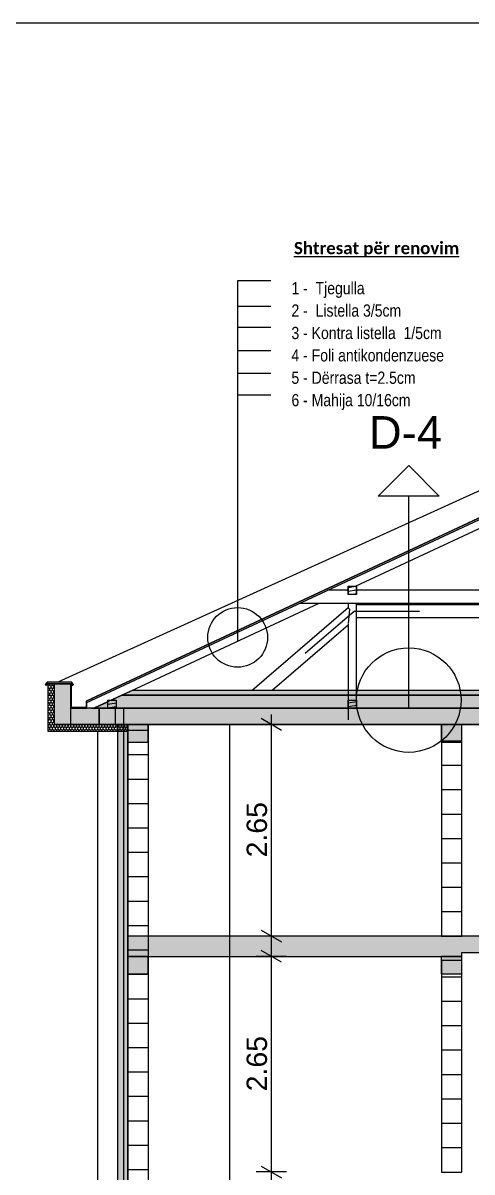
# Model space of a CAD drawing. Header units: millimetres. Extents: x 2814058 to 2855058, y -67651 to -38951.
# Drawn here: x 2825761 to 2831272, y -53074 to -38951 of the extents above; entities that cross this region are included whole.
import ezdxf

# ---------------------------------------------------------------- set-up
doc = ezdxf.new("R2010")
doc.units = ezdxf.units.MM
doc.header["$MEASUREMENT"] = 0
doc.linetypes.add('AStair_dashed', pattern=[1800, 800, -1000])
doc.linetypes.add('Dot & Dashed', pattern=[335.138881, 176.388884, -88.194442, 0, -70.555556])
for name, color, linetype, lineweight in [('0_muret e jashtme_Pen_No__1', 7, 'Continuous', 0), ('2D Drafting - General_Pen_No__1', 7, 'Continuous', 0), ('Annotation - Text_Pen_No__1', 7, 'Continuous', 0), ('Annotation - Text_Pen_No__20', 1, 'Continuous', 0), ('Dimensioning - General_Pen_No__1', 7, 'Continuous', 0), ('Exterior walls_Pen_No__1', 7, 'Continuous', 0), ('Exterior walls_Pen_No__6', 5, 'Continuous', 0), ('Lines_Pen_No__1', 7, 'Continuous', 0), ('Lines_Pen_No__20', 1, 'Continuous', 0), ('Shell - Roof_Pen_No__1', 7, 'Continuous', 0), ('Shell - Roof_Pen_No__20', 1, 'Continuous', 0), ('Shell - Roof_Pen_No__21', 7, 'Continuous', 0), ('Structural - Bearing_Pen_No__1', 7, 'Continuous', 0), ('Structural - Bearing_Pen_No__120', 7, 'Continuous', 0)]:
    doc.layers.add(name, color=color, linetype=linetype, lineweight=lineweight)
for name, color, linetype, lineweight, true_color in [('0_muret e jashtme_Pen_No__14', 7, 'Continuous', 0, 0xbd8b17), ('Exterior walls_Pen_No__61', 7, 'Continuous', 0, 0x6a6a6a), ('Structural - Bearing_Pen_No__107', 7, 'Continuous', 0, 0xaaaaaa), ('Structural - Bearing_Pen_No__112', 7, 'Continuous', 0, 0xd5aaaa)]:
    doc.layers.add(name, color=color, linetype=linetype, lineweight=lineweight, true_color=true_color)
for name, color, linetype in [('Dimensioning - General', 7, 'Continuous'), ('Exterior walls', 7, 'Continuous'), ('Shell - Roof', 7, 'Continuous')]:
    doc.layers.add(name, color=color, linetype=linetype)
doc.styles.add('GENERATED_STYLE_1', font='')
doc.styles.add('GENERATED_STYLE_3', font='')
doc.styles.add('GENERATED_STYLE_5', font='')
doc.styles.add('GENERATED_STYLE_6', font='')
doc.styles.get('GENERATED_STYLE_1').set_extended_font_data('Arial')
doc.styles.get('GENERATED_STYLE_3').set_extended_font_data('Calibri', bold=True)
doc.styles.get('GENERATED_STYLE_5').set_extended_font_data('Arial Narrow')
doc.styles.get('GENERATED_STYLE_6').set_extended_font_data('Arial Unicode MS')
doc.dimstyles.new('GENERATED_STYLE__1', dxfattribs={"dimtxt": 250, "dimasz": 190, "dimexe": 0.18, "dimexo": 3, "dimgap": 0.09, "dimtad": 1, "dimlfac": 0.001, "dimzin": 0, "dimdsep": 46, "dimtxsty": 'GENERATED_STYLE_1', "dimblk": 'ARROWHEAD_2', "dimblk1": 'ARROWHEAD_2', "dimblk2": 'ARROWHEAD_2', "dimcen": 0.09, "dimclrd": 7, "dimclre": 7, "dimclrt": 7, "dimadec": 0, "dimazin": 0, "dimtfac": 1, "dimtdec": 4, "dimtmove": 0, "dimatfit": 3, "dimfxl": 1, "dimtolj": 1, "dimtzin": 0, "dimarcsym": 0})
pattern_1 = [(10, (2247653.822, -76424.967), (-7.8141678, 44.3163477), [])]

# ---------------------------------------------------------------- blocks, each defined once
blk = doc.blocks.new('Wall_1', base_point=(2826546, -47303))
at = {"layer": 'Exterior walls_Pen_No__6', "linetype": 'Continuous', "lineweight": 0, "true_color": 0x97acff}
blk.add_hatch(color=161, dxfattribs=at).paths.add_polyline_path([(2826536, -47303), (2826536, -47364), (2826546, -47374), (2826546, -47303)])
at = {"layer": 'Exterior walls_Pen_No__6', "color": 5, "linetype": 'Continuous', "lineweight": 0, "flags": 128}
for points in [[(2826536, -47303), (2826536, -47364)], [(2826546, -47303), (2826536, -47303)], [(2826546, -47374), (2826546, -47303)]]:
    blk.add_lwpolyline(points, dxfattribs=at)
blk = doc.blocks.new('Wall_2', base_point=(2826546, -47374))
at = {"layer": 'Exterior walls_Pen_No__6', "linetype": 'Continuous', "lineweight": 0, "true_color": 0x97acff}
blk.add_hatch(color=161, dxfattribs=at).paths.add_polyline_path([(2826536, -47364), (2826356, -47364), (2826346, -47374), (2826546, -47374)])
at = {"layer": 'Exterior walls_Pen_No__6', "color": 5, "linetype": 'Continuous', "lineweight": 0, "flags": 128}
for points in [[(2826346, -47374), (2826546, -47374)], [(2826536, -47364), (2826356, -47364)]]:
    blk.add_lwpolyline(points, dxfattribs=at)
blk = doc.blocks.new('Wall_3', base_point=(2826346, -47374))
at = {"layer": 'Exterior walls_Pen_No__6', "linetype": 'Continuous', "lineweight": 0, "true_color": 0x97acff}
blk.add_hatch(color=161, dxfattribs=at).paths.add_polyline_path([(2826356, -47364), (2826356, -47084), (2826346, -47074), (2826346, -47374)])
at = {"layer": 'Exterior walls_Pen_No__6', "color": 5, "linetype": 'Continuous', "lineweight": 0, "flags": 128}
for points in [[(2826346, -47074), (2826346, -47374)], [(2826356, -47364), (2826356, -47084)]]:
    blk.add_lwpolyline(points, dxfattribs=at)
blk = doc.blocks.new('Wall_4', base_point=(2826346, -47074))
at = {"layer": 'Exterior walls_Pen_No__61', "linetype": 'Continuous', "lineweight": 0, "true_color": 0x6a6a6a}
blk.add_hatch(color=251, dxfattribs=at).paths.add_polyline_path([(2826355, -47054), (2826058, -47054), (2826066, -47074), (2826346, -47074)])
at = {"layer": 'Exterior walls_Pen_No__1', "color": 7, "linetype": 'Continuous', "lineweight": 0, "flags": 128}
for points in [[(2826355, -47054), (2826058, -47054)], [(2826066, -47074), (2826346, -47074)]]:
    blk.add_lwpolyline(points, dxfattribs=at)
blk = doc.blocks.new('Wall_5', base_point=(2826066, -47074))
at = {"layer": 'Exterior walls_Pen_No__61', "linetype": 'Continuous', "lineweight": 0, "true_color": 0x6a6a6a}
blk.add_hatch(color=251, dxfattribs=at).paths.add_polyline_path([(2826058, -47054), (2826032, -47080), (2826046, -47094), (2826066, -47074)])
at = {"layer": 'Exterior walls_Pen_No__1', "color": 7, "linetype": 'Continuous', "lineweight": 0, "flags": 128}
for points in [[(2826058, -47054), (2826032, -47080)], [(2826032, -47080), (2826046, -47094)], [(2826046, -47094), (2826066, -47074)]]:
    blk.add_lwpolyline(points, dxfattribs=at)
blk = doc.blocks.new('Wall_6', base_point=(2826346, -47074))
at = {"layer": 'Exterior walls_Pen_No__61', "linetype": 'Continuous', "lineweight": 0, "true_color": 0x6a6a6a}
blk.add_hatch(color=251, dxfattribs=at).paths.add_polyline_path([(2826346, -47074), (2826367, -47095), (2826381, -47081), (2826355, -47054)])
at = {"layer": 'Exterior walls_Pen_No__1', "color": 7, "linetype": 'Continuous', "lineweight": 0, "flags": 128}
for points in [[(2826381, -47081), (2826355, -47054)], [(2826356, -47084), (2826367, -47095)], [(2826367, -47095), (2826381, -47081)]]:
    blk.add_lwpolyline(points, dxfattribs=at)
blk = doc.blocks.new('*D20', base_point=(2247654, -76425))
at = {"layer": 'Dimensioning - General_Pen_No__1', "color": 7, "linetype": 'Continuous', "lineweight": 0}
for p, q in [((2831918, -47574), (2831918, -47452)), ((2832106, -47574), (2831731, -47574)), ((2832043, -47646), (2831793, -47502)), ((2831918, -50174), (2831918, -47574)), ((2831793, -50102), (2832043, -50246)), ((2832106, -50174), (2831731, -50174)), ((2831918, -50297), (2831918, -50174))]:
    blk.add_line(p, q, dxfattribs=at)
at = {"layer": 'Dimensioning - General_Pen_No__1', "color": 7, "lineweight": 0, "insert": (2831868, -49207), "char_height": 250, "attachment_point": 7, "rotation": 90, "style": 'GENERATED_STYLE_1'}
blk.add_mtext('\\A1;{\\pql;\\fArial|b0|i0|c0|p34;2.70}', dxfattribs=at)
blk = doc.blocks.new('ARROWHEAD_2')
at = {"color": 0, "linetype": 'Continuous', "lineweight": 0}
for p, q in [((0, 0), (-1, 0)), ((-0.378, -0.655), (0.378, 0.655))]:
    blk.add_line(p, q, dxfattribs=at)
blk = doc.blocks.new('*D21', base_point=(2247654, -76425))
at = {"layer": 'Dimensioning - General_Pen_No__1', "color": 7, "linetype": 'Continuous', "lineweight": 0}
for p, q in [((2831918, -47574), (2831918, -47452)), ((2832106, -47574), (2831731, -47574)), ((2832043, -47646), (2831793, -47502)), ((2831918, -50174), (2831918, -47574)), ((2831793, -50102), (2832043, -50246)), ((2832106, -50174), (2831731, -50174)), ((2831918, -50297), (2831918, -50174))]:
    blk.add_line(p, q, dxfattribs=at)
at = {"layer": 'Dimensioning - General_Pen_No__1', "color": 7, "lineweight": 0, "insert": (2831868, -49207), "char_height": 250, "attachment_point": 7, "rotation": 90, "style": 'GENERATED_STYLE_1'}
blk.add_mtext('\\A1;{\\pql;\\fArial|b0|i0|c0|p34;2.70}', dxfattribs=at)
blk = doc.blocks.new('*D22', base_point=(2247654, -76425))
at = {"layer": 'Dimensioning - General_Pen_No__1', "color": 7, "linetype": 'Continuous', "lineweight": 0}
for p, q in [((2831918, -47574), (2831918, -47452)), ((2832106, -47574), (2831731, -47574)), ((2832043, -47646), (2831793, -47502)), ((2831918, -50174), (2831918, -47574)), ((2831793, -50102), (2832043, -50246)), ((2832106, -50174), (2831731, -50174)), ((2831918, -50297), (2831918, -50174))]:
    blk.add_line(p, q, dxfattribs=at)
at = {"layer": 'Dimensioning - General_Pen_No__1', "color": 7, "lineweight": 0, "insert": (2831868, -49207), "char_height": 250, "attachment_point": 7, "rotation": 90, "style": 'GENERATED_STYLE_1'}
blk.add_mtext('\\A1;{\\pql;\\fArial|b0|i0|c0|p34;2.70}', dxfattribs=at)
blk = doc.blocks.new('*D23', base_point=(2247654, -76425))
at = {"layer": 'Dimensioning - General_Pen_No__1', "color": 7, "linetype": 'Continuous', "lineweight": 0}
for p, q in [((2831918, -47574), (2831918, -47452)), ((2832106, -47574), (2831731, -47574)), ((2832043, -47646), (2831793, -47502)), ((2831918, -50174), (2831918, -47574)), ((2831793, -50102), (2832043, -50246)), ((2832106, -50174), (2831731, -50174)), ((2831918, -50297), (2831918, -50174))]:
    blk.add_line(p, q, dxfattribs=at)
at = {"layer": 'Dimensioning - General_Pen_No__1', "color": 7, "lineweight": 0, "insert": (2831868, -49207), "char_height": 250, "attachment_point": 7, "rotation": 90, "style": 'GENERATED_STYLE_1'}
blk.add_mtext('\\A1;{\\pql;\\fArial|b0|i0|c0|p34;2.70}', dxfattribs=at)
blk = doc.blocks.new('*D30', base_point=(2247654, -76425))
at = {"layer": 'Dimensioning - General_Pen_No__1', "color": 7, "linetype": 'Continuous', "lineweight": 0}
for p, q in [((2828934, -50496), (2828684, -50352)), ((2828809, -50424), (2828809, -50302)), ((2828996, -50424), (2828621, -50424)), ((2828809, -53074), (2828809, -50424)), ((2828996, -53074), (2828621, -53074)), ((2828684, -53002), (2828934, -53146)), ((2828809, -53197), (2828809, -53074))]:
    blk.add_line(p, q, dxfattribs=at)
at = {"layer": 'Dimensioning - General_Pen_No__1', "color": 7, "lineweight": 0, "insert": (2828759, -52082), "char_height": 250, "attachment_point": 7, "rotation": 90, "style": 'GENERATED_STYLE_1'}
blk.add_mtext('\\A1;{\\pql;\\fArial|b0|i0|c0|p34;2.65}', dxfattribs=at)
blk = doc.blocks.new('*D31', base_point=(2247654, -76425))
at = {"layer": 'Dimensioning - General_Pen_No__1', "color": 7, "linetype": 'Continuous', "lineweight": 0}
for p, q in [((2828809, -47574), (2828809, -47452)), ((2828996, -47574), (2828621, -47574)), ((2828934, -47646), (2828684, -47502)), ((2828809, -50174), (2828809, -47574)), ((2828684, -50102), (2828934, -50246)), ((2828996, -50174), (2828621, -50174)), ((2828809, -50297), (2828809, -50174))]:
    blk.add_line(p, q, dxfattribs=at)
at = {"layer": 'Dimensioning - General_Pen_No__1', "color": 7, "lineweight": 0, "insert": (2828759, -49207), "char_height": 250, "attachment_point": 7, "rotation": 90, "style": 'GENERATED_STYLE_1'}
blk.add_mtext('\\A1;{\\pql;\\fArial|b0|i0|c0|p34;2.65}', dxfattribs=at)
blk = doc.blocks.new('*D52', base_point=(2247654, -76425))
at = {"layer": 'Dimensioning - General_Pen_No__1', "color": 7, "linetype": 'Continuous', "lineweight": 0}
for p, q in [((2821590, -44322), (2821590, -44200)), ((2821777, -44322), (2821402, -44322)), ((2821715, -44394), (2821465, -44250)), ((2821590, -62980), (2821590, -44322)), ((2821777, -62980), (2821402, -62980)), ((2821465, -62908), (2821715, -63052)), ((2821590, -63102), (2821590, -62980))]:
    blk.add_line(p, q, dxfattribs=at)
at = {"layer": 'Dimensioning - General_Pen_No__1', "color": 7, "lineweight": 0, "insert": (2821540, -54078), "char_height": 250, "attachment_point": 7, "rotation": 90, "style": 'GENERATED_STYLE_1'}
blk.add_mtext('\\A1;{\\pql;\\fArial|b0|i0|c0|p34;18.70}', dxfattribs=at)
blk = doc.blocks.new('Line_3', base_point=(2830495, -47374))
at = {"layer": 'Shell - Roof_Pen_No__20', "color": 1, "linetype": 'Continuous', "lineweight": 0}
for p, q in [((2830495, -44391), (2830120, -44766)), ((2830495, -44391), (2830870, -44766)), ((2830870, -44766), (2830120, -44766)), ((2830495, -47374), (2830495, -44766))]:
    blk.add_line(p, q, dxfattribs=at)

msp = doc.modelspace()

# ---------------------------------------------------------------- hatches: boundary and pattern name
at = {"layer": '0_muret e jashtme_Pen_No__14', "linetype": 'Continuous', "lineweight": 0, "true_color": 0xbd8b17}
h = msp.add_hatch(dxfattribs=at)
h.set_pattern_fill('Styrofoam_SM_Insulation', color=42, style=0, pattern_type=2)
h.set_pattern_definition([(90, (2826556.224, -47364.33), (-34.641, 0), [20, -40]), (90, (2826538.903, -47334.33), (-34.641, 0), [20, -40]), (150, (2826556.224, -47344.33), (17.3205, 30), [20, -40]), (150, (2826521.583, -47344.33), (17.3205, 30), [20, -40]), (210, (2826556.224, -47364.33), (-17.3205, 30), [20, -40]), (210, (2826521.583, -47364.33), (-17.3205, 30), [20, -40])])
h.paths.add_polyline_path([(2826066.224, -47074.328), (2826066.224, -47654.328), (2827046.224, -47654.328), (2827046.224, -47574.328), (2826146.224, -47574.328), (2826146.224, -47074.328)])
h = msp.add_hatch(dxfattribs=at)
h.set_pattern_fill('Styrofoam_SM_Insulation', color=42, style=0, pattern_type=2)
h.set_pattern_definition([(90, (2247653.822, -76424.967), (-34.6410162, 0), [20, -40]), (90, (2247636.502, -76394.967), (-34.6410162, 0), [20, -40]), (150, (2247653.822, -76404.967), (17.320508, 30), [20, -40]), (150, (2247619.18, -76404.967), (17.320508, 30), [20, -40]), (210, (2247653.822, -76424.967), (-17.320508, 30), [20, -40]), (210, (2247619.18, -76424.967), (-17.320508, 30), [20, -40])])
h.paths.add_polyline_path([(2826629.832, -47374.328), (2837762.616, -47374.328), (2837419.989, -47214.329), (2826972.458, -47214.329)])
h = msp.add_hatch(dxfattribs=at)
h.set_pattern_fill('Styrofoam_SM_Insulation', color=42, style=0, pattern_type=2)
h.set_pattern_definition([(90, (2826986.224, -53082.347), (-34.64102, 0), [20, -40]), (90, (2826968.903, -53052.347), (-34.64102, 0), [20, -40]), (150, (2826986.224, -53062.347), (17.3205, 30), [20, -40]), (150, (2826951.583, -53062.347), (17.3205, 30), [20, -40]), (210, (2826986.224, -53082.347), (-17.3205, 30), [20, -40]), (210, (2826951.583, -53082.347), (-17.3205, 30), [20, -40])])
h.paths.add_polyline_path([(2826926.224, -47574.328), (2827046.224, -47574.328), (2827046.224, -58567.725), (2826926.224, -58590.366)])
at = {"layer": '2D Drafting - General_Pen_No__1', "linetype": 'Continuous', "lineweight": 0}
for points in [[(2832198.09, -44663.695), (2832196.224, -44642.493), (2826536.224, -47285.602), (2826536.224, -47307.675)], [(2826144.128, -47374.328), (2826144.128, -47574.328), (2826696.224, -47574.328), (2826696.224, -47374.328), (2826346.224, -47374.328), (2826346.224, -47074.328), (2826144.128, -47074.328)], [(2826696.224, -47574.328), (2827046.224, -47574.328), (2827046.224, -47789.328), (2827296.224, -47789.328), (2827296.224, -47574.328), (2830893.597, -47574.328), (2836446.224, -47574.328), (2836446.224, -47789.328), (2836696.224, -47789.328), (2836696.224, -47574.328), (2838246.224, -47574.328), (2838246.224, -47374.328), (2838246.224, -47074.328), (2838046.224, -47074.328), (2838046.224, -47374.328), (2826696.224, -47374.328)], [(2830893.597, -47789.328), (2831146.224, -47789.328), (2831146.224, -47574.328), (2830893.597, -47574.328)], [(2832746.224, -50174.328), (2831146.224, -50174.328), (2827046.224, -50174.328), (2827046.224, -50424.328), (2831146.224, -50424.328), (2831146.224, -50374.328), (2832492.197, -50374.328), (2832492.197, -50474.328), (2832746.224, -50474.328)], [(2827043.597, -50639.328), (2827296.224, -50639.328), (2827296.224, -50424.328), (2827043.597, -50424.328)], [(2830893.597, -50639.328), (2831146.224, -50639.328), (2831146.224, -50424.328), (2830893.597, -50424.328)]]:
    msp.add_hatch(color=7, dxfattribs=at).paths.add_polyline_path(points)
at = {"layer": 'Exterior walls_Pen_No__1', "linetype": 'Continuous', "lineweight": 0}
h = msp.add_hatch(dxfattribs=at)
h.set_pattern_fill('Grid_30x30', style=0, pattern_type=2)
h.set_pattern_definition([(180, (2827046.22, -60244), (0, 300), []), (90, (2827046.22, -60244), (300, 0), [])])
h.paths.add_polyline_path([(2827296.224, -62779.01), (2827046.224, -62779.01), (2827046.224, -47574.328), (2827296.224, -47574.328)])
h = msp.add_hatch(dxfattribs=at)
h.set_pattern_fill('Grid_30x30', style=0, pattern_type=2)
h.set_pattern_definition([(0, (2831146.22, -50174.33), (0, 300), []), (90, (2831146.22, -50174.33), (-300, 0), [])])
h.paths.add_polyline_path([(2830896.224, -50174.328), (2831146.224, -50174.328), (2831146.224, -47574.328), (2830896.224, -47574.328)])
h = msp.add_hatch(dxfattribs=at)
h.set_pattern_fill('Grid_30x30', style=0, pattern_type=2)
h.set_pattern_definition([(0, (2831146.22, -53074.33), (0, 300), []), (90, (2831146.22, -53074.33), (-300, 0), [])])
h.paths.add_polyline_path([(2830896.224, -53074.328), (2831146.224, -53074.328), (2831146.224, -50474.328), (2830896.224, -50474.328)])
at = {"layer": 'Structural - Bearing_Pen_No__107', "linetype": 'Continuous', "lineweight": 0, "true_color": 0xe9e9e9}
msp.add_hatch(color=254, dxfattribs=at).paths.add_polyline_path([(2826972.458, -47214.329), (2837419.989, -47214.329), (2837291.504, -47154.328), (2827100.944, -47154.328)])
at = {"layer": 'Structural - Bearing_Pen_No__112', "linetype": 'Continuous', "lineweight": 0, "true_color": 0xd5aaaa}
h = msp.add_hatch(dxfattribs=at)
h.set_pattern_fill('Wood', color=9, style=0, pattern_type=2)
h.set_pattern_definition(pattern_1)
h.paths.add_polyline_path([(2829852.809, -45874.328), (2829852.809, -45974.328), (2829752.809, -45974.328), (2829752.809, -45874.328)])
h = msp.add_hatch(dxfattribs=at)
h.set_pattern_fill('Wood', color=9, style=0, pattern_type=2)
h.set_pattern_definition(pattern_1)
h.paths.add_polyline_path([(2826902.809, -47274.328), (2826902.809, -47374.328), (2826802.809, -47374.328), (2826802.809, -47274.328)])
h = msp.add_hatch(dxfattribs=at)
h.set_pattern_fill('Wood', color=9, style=0, pattern_type=2)
h.set_pattern_definition(pattern_1)
h.paths.add_polyline_path([(2829852.809, -47274.328), (2829852.809, -47374.328), (2829752.809, -47374.328), (2829752.809, -47274.328)])

# ---------------------------------------------------------------- linework, layer by layer
at = {"layer": '0_muret e jashtme_Pen_No__1', "color": 7, "linetype": 'Continuous', "lineweight": 0, "flags": 128}
for points in [[(2826066.224, -47074.328), (2826066.224, -47654.328), (2827046.224, -47654.328), (2827046.224, -47574.328), (2826146.224, -47574.328), (2826146.224, -47074.328)], [(2826629.832, -47374.328), (2837762.616, -47374.328), (2837419.989, -47214.329), (2826972.458, -47214.329)], [(2826926.224, -47574.328), (2827046.224, -47574.328), (2827046.224, -58567.725), (2826926.224, -58590.366)]]:
    msp.add_lwpolyline(points, close=True, dxfattribs=at)
at = {"layer": '2D Drafting - General_Pen_No__1', "color": 7, "linetype": 'Continuous', "lineweight": 0, "flags": 128}
for points in [[(2832198.09, -44663.695), (2832196.224, -44642.493), (2826536.224, -47285.602), (2826536.224, -47307.675)], [(2826144.128, -47374.328), (2826144.128, -47574.328), (2826696.224, -47574.328), (2826696.224, -47374.328), (2826346.224, -47374.328), (2826346.224, -47074.328), (2826144.128, -47074.328)], [(2826696.224, -47574.328), (2827046.224, -47574.328), (2827046.224, -47789.328), (2827296.224, -47789.328), (2827296.224, -47574.328), (2830893.597, -47574.328), (2836446.224, -47574.328), (2836446.224, -47789.328), (2836696.224, -47789.328), (2836696.224, -47574.328), (2838246.224, -47574.328), (2838246.224, -47374.328), (2838246.224, -47074.328), (2838046.224, -47074.328), (2838046.224, -47374.328), (2826696.224, -47374.328)], [(2830893.597, -47789.328), (2831146.224, -47789.328), (2831146.224, -47574.328), (2830893.597, -47574.328)], [(2832746.224, -50174.328), (2831146.224, -50174.328), (2827046.224, -50174.328), (2827046.224, -50424.328), (2831146.224, -50424.328), (2831146.224, -50374.328), (2832492.197, -50374.328), (2832492.197, -50474.328), (2832746.224, -50474.328)], [(2827043.597, -50639.328), (2827296.224, -50639.328), (2827296.224, -50424.328), (2827043.597, -50424.328)], [(2830893.597, -50639.328), (2831146.224, -50639.328), (2831146.224, -50424.328), (2830893.597, -50424.328)]]:
    msp.add_lwpolyline(points, close=True, dxfattribs=at)
at = {"layer": 'Exterior walls_Pen_No__1', "color": 7, "linetype": 'Continuous', "lineweight": 0, "flags": 128}
for points in [[(2827296.224, -62779.01), (2827046.224, -62779.01), (2827046.224, -47574.328), (2827296.224, -47574.328)], [(2830896.224, -50174.328), (2831146.224, -50174.328), (2831146.224, -47574.328), (2830896.224, -47574.328)], [(2830896.224, -53074.328), (2831146.224, -53074.328), (2831146.224, -50474.328), (2830896.224, -50474.328)]]:
    msp.add_lwpolyline(points, close=True, dxfattribs=at)
at = {"layer": 'Lines_Pen_No__1', "color": 7, "linetype": 'Continuous', "lineweight": 0}
msp.add_circle((2828395.272, -46503.326), 366.654, dxfattribs=at)
at = {"layer": 'Lines_Pen_No__20', "color": 1, "linetype": 'Continuous', "lineweight": 0}
msp.add_circle((2830494.998, -47273.797), 642.189, dxfattribs=at)
at = {"layer": 'Shell - Roof_Pen_No__1', "color": 7, "linetype": 'Continuous', "lineweight": 0}
for p, q in [((2826546.224, -47280.932), (2832196.224, -44642.493)), ((2829841.958, -45874.328), (2832196.224, -44774.933)), ((2829752.809, -45874.328), (2829752.809, -45974.328)), ((2829852.809, -45974.328), (2829852.809, -45874.328)), ((2829752.809, -45923.504), (2829500.313, -45923.504)), ((2829736.653, -45923.504), (2829752.809, -45915.959)), ((2834502.809, -45923.504), (2829852.809, -45923.504)), ((2826843.974, -47274.328), (2829394.026, -46083.504)), ((2829752.809, -46140.376), (2828572.268, -47154.328)), ((2829157.686, -46083.504), (2835234.761, -46083.504)), ((2829752.809, -46083.504), (2829752.809, -46140.376)), ((2829852.809, -47374.328), (2829852.809, -46083.504)), ((2829852.809, -46100.182), (2834505.89, -46100.182)), ((2829852.809, -46260.182), (2834505.89, -46260.182)), ((2829752.809, -46351.29), (2828817.835, -47154.328)), ((2829752.809, -46340.963), (2829752.809, -47515.4)), ((2826621.628, -47378.159), (2826802.809, -47293.552))]:
    msp.add_line(p, q, dxfattribs=at)
at = {"layer": 'Shell - Roof_Pen_No__1', "color": 7, "linetype": 'AStair_dashed', "lineweight": 0}
for q in [(2828695.051, -47154.328), (2834526.371, -46180.182)]:
    msp.add_line((2829829.247, -46180.182), q, dxfattribs=at)
at = {"layer": 'Shell - Roof_Pen_No__1', "color": 7, "linetype": 'Dot & Dashed', "lineweight": 0}
for p, q in [((2829752.809, -46140.376), (2829770.269, -46157.837)), ((2829770.269, -46157.837), (2829752.809, -46340.963))]:
    msp.add_line(p, q, dxfattribs=at)
at = {"layer": 'Shell - Roof_Pen_No__21', "color": 7, "linetype": 'Continuous', "lineweight": 0}
for p, q in [((2814057.579, -38951.285), (2855057.579, -38951.285)), ((2831516.224, -44631.239), (2826190.184, -47054.328)), ((2826146.224, -47574.328), (2826146.224, -47074.328)), ((2826346.224, -47074.328), (2826146.224, -47074.328)), ((2826346.224, -47574.328), (2826346.224, -47074.328)), ((2826596.224, -47374.328), (2826896.224, -47374.328)), ((2836446.224, -47374.328), (2826746.224, -47374.328)), ((2826896.224, -47574.328), (2826896.224, -47374.328)), ((2826996.224, -47374.328), (2826996.224, -61964.01)), ((2826746.224, -47574.328), (2826146.224, -47574.328)), ((2826746.224, -47574.328), (2826896.224, -47574.328)), ((2836446.224, -47574.328), (2826746.224, -47574.328)), ((2828296.224, -47574.328), (2828296.224, -58874.328)), ((2826676.224, -47654.328), (2826676.224, -61729.01))]:
    msp.add_line(p, q, dxfattribs=at)
at = {"layer": 'Structural - Bearing_Pen_No__1', "color": 7, "linetype": 'Continuous', "lineweight": 0, "flags": 128}
for points in [[(2829852.809, -45874.328), (2829852.809, -45974.328), (2829752.809, -45974.328), (2829752.809, -45874.328)], [(2826972.458, -47214.329), (2837419.989, -47214.329), (2837291.504, -47154.328), (2827100.944, -47154.328)], [(2826902.809, -47274.328), (2826902.809, -47374.328), (2826802.809, -47374.328), (2826802.809, -47274.328)], [(2829852.809, -47274.328), (2829852.809, -47374.328), (2829752.809, -47374.328), (2829752.809, -47274.328)]]:
    msp.add_lwpolyline(points, close=True, dxfattribs=at)
at = {"layer": 'Structural - Bearing_Pen_No__120', "color": 7, "linetype": 'Continuous', "lineweight": 0}
for p, q in [((2828803.138, -42122.424), (2828395.272, -42122.424)), ((2828395.272, -42122.424), (2828395.272, -46549.902)), ((2828803.138, -42434.154), (2828395.272, -42434.154)), ((2828803.138, -42694.504), (2828395.272, -42694.504)), ((2828803.138, -42979.887), (2828395.272, -42979.887)), ((2828803.138, -43260.263), (2828395.272, -43260.263)), ((2828803.138, -43525.619), (2828395.272, -43525.619))]:
    msp.add_line(p, q, dxfattribs=at)

# ---------------------------------------------------------------- block references
at = {"layer": 'Exterior walls', "color": 7, "lineweight": 0}
for name, p in [('Wall_5', (2826066.224, -47074.328)), ('Wall_4', (2826346.224, -47074.328)), ('Wall_6', (2826346.224, -47074.328))]:
    msp.add_blockref(name, p, dxfattribs=at)
at = {"layer": 'Exterior walls', "color": 5, "lineweight": 0}
for name, p in [('Wall_3', (2826346.224, -47374.328)), ('Wall_1', (2826546.224, -47303.006)), ('Wall_2', (2826546.224, -47374.328))]:
    msp.add_blockref(name, p, dxfattribs=at)
at = {"layer": 'Shell - Roof', "color": 1, "linetype": 'Continuous', "lineweight": 0}
msp.add_blockref('Line_3', (2830494.998, -47374.328), dxfattribs=at)

# ---------------------------------------------------------------- texts
at = {"layer": 'Annotation - Text_Pen_No__1', "color": 7, "linetype": 'Continuous', "lineweight": 0, "insert": (2830100.605, -41642.932), "char_height": 150, "attachment_point": 2, "style": 'GENERATED_STYLE_3'}
msp.add_mtext('\\A1;{\\pqc;\\fCalibri|b1|i0|c0|p34;\\L\\LShtresat për renovim}', dxfattribs=at)
at = {"layer": 'Annotation - Text_Pen_No__1', "color": 7, "linetype": 'Continuous', "lineweight": 0, "insert": (2828769.063, -43707.037), "char_height": 150, "attachment_point": 7, "line_spacing_factor": 1.100611, "style": 'GENERATED_STYLE_5'}
msp.add_mtext('\\A1;{\\pql;\\fArial Narrow|b0|i0|c0|p34;    \\P\\pql;\\fArial Narrow|b0|i0|c0|p34;      \\P\\pql;\\fArial Narrow|b0|i0|c0|p34;      1 -  Tjegulla \\P\\pql;\\fArial Narrow|b0|i0|c0|p34;      2 -  Listella 3/5cm\\P\\pql;\\fArial Narrow|b0|i0|c0|p34;      3 - Kontra listella  1/5cm\\P\\pql;\\fArial Narrow|b0|i0|c0|p34;      4 - Foli antikondenzuese\\P\\pql;\\fArial Narrow|b0|i0|c0|p34;      5 - Dërrasa t=2.5cm\\P\\pql;\\fArial Narrow|b0|i0|c0|p34;      6 - \\fArial Narrow|b0|i0|c0|p34;\\c2203138;Mahija 10/16cm }', dxfattribs=at)
at = {"layer": 'Annotation - Text_Pen_No__20', "color": 1, "linetype": 'Continuous', "lineweight": 0, "insert": (2830455.145, -43783.532), "char_height": 400, "attachment_point": 2, "style": 'GENERATED_STYLE_6'}
msp.add_mtext('\\A1;{\\pqc;\\fArial Unicode MS|b0|i0|c0|p34;D-\\fArial Unicode MS|b0|i0|c0|p34;4}', dxfattribs=at)

# ---------------------------------------------------------------- dimensions: what is measured, and where the dimension line sits
at = {"layer": 'Dimensioning - General', "color": 7, "linetype": 'Continuous', "lineweight": 0}
for base, p1, p2, text, picture, middle in [((2821589.708, -44321.872), (2822727.66, -62980.134), (2831251.182, -44321.872), '18.70', '*D52', (2821414.708, -53658.43)), ((2828808.628, -47574.328), (2829196.224, -50174.328), (2830893.597, -47574.328), '2.65', '*D31', (2828633.628, -48882.195)), ((2831918.199, -47574.328), (2831146.224, -50174.328), (2831146.224, -47574.328), '2.70', '*D20', (2831743.199, -48882.195)), ((2831918.199, -47574.328), (2831146.224, -50174.328), (2831146.224, -47574.328), '2.70', '*D21', (2831743.199, -48882.195)), ((2831918.199, -47574.328), (2831146.224, -50174.328), (2831146.224, -47574.328), '2.70', '*D22', (2831743.199, -48882.195)), ((2831918.199, -47574.328), (2831146.224, -50174.328), (2831146.224, -47574.328), '2.70', '*D23', (2831743.199, -48882.195)), ((2828808.628, -50424.328), (2829196.224, -53074.328), (2830893.597, -50424.328), '2.65', '*D30', (2828633.628, -51757.195))]:
    dim = msp.add_linear_dim(base=base, p1=p1, p2=p2, angle=90, text=text, dimstyle='GENERATED_STYLE__1', dxfattribs=at)
    dim.commit()
    dim.dimension.update_dxf_attribs({"geometry": picture, "text_midpoint": middle, "dimtype": 160, "text_rotation": 90})

doc.saveas('drawing.dxf')
